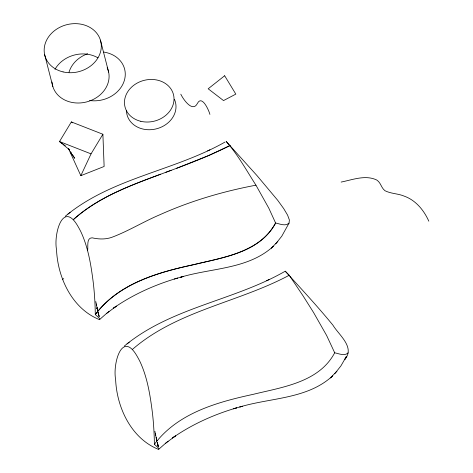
<?xml version="1.0" encoding="UTF-8"?>
<svg xmlns="http://www.w3.org/2000/svg" width="473" height="473" viewBox="0 0 473 473"><rect width="100%" height="100%" fill="white"/><g stroke="black" fill="none" stroke-linecap="round" stroke-linejoin="round"><path stroke-width="0.71" d="M87.576 250.714C88.433 246.912 86.074 237.83 92.117 237.813C98.603 239.291 105.444 239.569 111.805 237.322C128.384 231.114 143.508 221.66 159.803 214.772C190.477 200.99 222.931 191.423 255.946 185.185L268.812 208.173L275.599 223.002C259.919 252.635 223.173 257.407 193.8 264.638C157.686 272.442 118.463 283.475 95.292 314.557L99.383 318.223L99.827 319.186L99.348 319.571C72.127 308.68 57.653 277.686 56.518 249.578C53.52 234.141 62.998 198.855 78.577 227.454A103.534 87.026 -14.4 0 1 81.291 232.675C88.492 248.526 91.153 265.98 93.335 283.12A429.833 361.301 -14.4 0 1 95.203 309.845L95.292 314.557C118.628 283.634 157.645 272.436 193.8 264.638C223.232 257.43 259.712 252.476 275.599 223.002C279.762 223.835 285.467 226.626 289.044 223.126L289.381 219.98L287.608 215.162L283.711 208.605L277.681 200.268L257.07 175.684L226.177 141.445C237.836 154.641 246.463 170.357 255.946 185.185M334.866 373.558L340.873 365.966L346.254 356.689L344.787 359.474C355.359 347.271 338.804 334.979 332.945 325.193C319.222 308.378 304.523 292.385 289.908 276.344M68.473 148.54L80.83 175.678L91.047 153.867L102.889 134.255L71.352 121.928L59.509 141.539L69.365 149.722M289.044 223.126L281.784 236.187L275.771 243.784M289.021 275.375L285.266 271.224L289.228 275.256L303.057 295.85L313.581 312.541L326.636 335.499L334.695 352.781C319.009 382.409 282.263 387.18 252.889 394.411C216.782 402.221 177.552 413.248 154.387 444.33L158.479 447.996L158.916 448.96L158.443 449.35C131.216 438.453 116.742 407.46 115.613 379.352C112.609 363.92 122.093 328.629 137.667 357.233A103.534 87.026 -14.4 0 1 140.38 362.448C147.588 378.305 150.243 395.759 152.43 412.894A429.833 361.301 -14.4 0 1 154.299 439.624L154.387 444.33M277.822 241.466L271.313 248.154L273.4 246.226C248.242 269.338 211.738 267.872 180.698 277.202L183.305 276.474C158.479 283.132 134.48 293.449 113.366 308.213L116.417 306.12L106.39 313.575L109.032 311.459M336.918 371.246L330.402 377.927L332.495 376.005C307.338 399.117 270.828 397.651 239.787 406.975L242.401 406.248C217.568 412.905 193.575 423.223 172.462 437.986L175.507 435.893L165.479 443.349L168.128 441.238M348.14 352.899C344.557 356.4 338.857 353.609 334.695 352.781M99.697 319.452L106.39 313.575M158.786 449.226L165.479 443.349M132.552 349.299C177.18 310.631 238.268 302.519 289.228 275.256M65.239 216.297C111.315 177.937 173.81 171.125 225.006 142.06M124.334 346.076C170.759 307.432 233.816 300.781 285.249 271.195M67.935 214.127L70.181 212.365M127.03 343.906L129.277 342.139M62.525 279.366L63.737 278.627M207.564 150.917L209.906 149.817M266.66 280.696L269.001 279.596M80.83 175.678L104.131 166.472L102.889 134.255M176.488 168.341L208.658 155.546L230.138 145.477C209.433 156.001 187.692 164.261 165.917 172.255M160.678 174.188C129.998 185.641 98.171 197.241 73.463 219.525C101.11 194.787 137.099 183.116 171.191 170.31M176.825 278.295L177.47 278.106L174.271 279.046M235.921 408.075L236.565 407.88L233.36 408.826M341.145 182.07C352.539 179.793 365.558 174.578 376.78 180.042C380.83 182.525 381.232 187.952 384.951 190.708C390.988 193.806 398.13 193.51 404.356 196.189C415.808 200.304 423.985 210.331 428.81 221.181M91.047 153.867L59.509 141.539L62.395 143.65M63.548 144.496L65.28 145.761M71.352 121.928L72.47 122.856M70.347 152.276L74.693 158.26L72.393 154.594M68.55 148.487L69.702 150.319M70.471 151.537L71.624 153.37M180.81 94.174C182.986 98.946 192.511 112.923 197.342 103.563C201.882 94.375 208.912 110.392 209.906 114.395M157.598 443.84L157.284 442.515L158.289 446.5L157.314 442.681M157.97 445.3L158.289 446.5M98.881 315.515L99.194 316.727L98.55 314.22M100.43 40.152L108.636 72.109M44.622 54.555L52.834 86.512M157.645 443.993L157.964 445.247M98.224 312.901L98.863 315.45L98.195 312.771L98.508 314.06M157.621 443.905L157.296 442.586M98.218 312.872L98.532 314.131L98.207 312.807M156.906 440.931L156.226 437.951M97.468 309.667L97.787 311.063M97.775 311.015L97.131 308.171M156.522 439.275L156.173 437.691M97.119 308.106L97.444 309.555L97.095 307.976M97.083 307.911L97.403 309.389M97.071 307.876L97.391 309.33L96.279 304.038M156.468 439.05L155.375 433.812M155.647 435.213L154.902 431.311M96.557 305.44L95.806 301.538M174.413 99.295A25.01 21.025 -14.4 0 1 155.871 128.963A25.01 21.025 -14.4 0 1 126.445 110.599M103.764 52.083A28.835 24.235 -14.4 0 1 124.381 80.351A28.835 24.235 -14.4 0 1 89.628 100.501M69.011 72.233A28.835 24.235 -14.4 0 1 87.671 53.733M107.17 67.734A28.835 24.235 -14.4 0 1 86.589 101.937A28.835 24.235 -14.4 0 1 51.995 81.977M54.969 69.36A28.835 24.235 -14.4 0 1 97.911 57.812M224.657 75.745L208.179 88.788L223.528 100.578L235.826 94.121L224.657 75.745M156.894 440.883L156.575 439.5L156.894 440.883M140.842 121.313A25.01 21.025 -14.4 0 0 173.632 95.233A25.01 21.025 -14.4 0 0 133.244 85.69A25.01 21.025 -14.4 0 0 140.842 121.313M63.075 71.908A28.835 24.235 -14.4 0 0 100.861 41.825A28.835 24.235 -14.4 0 0 54.289 30.84A28.835 24.235 -14.4 0 0 63.075 71.908"/></g></svg>
